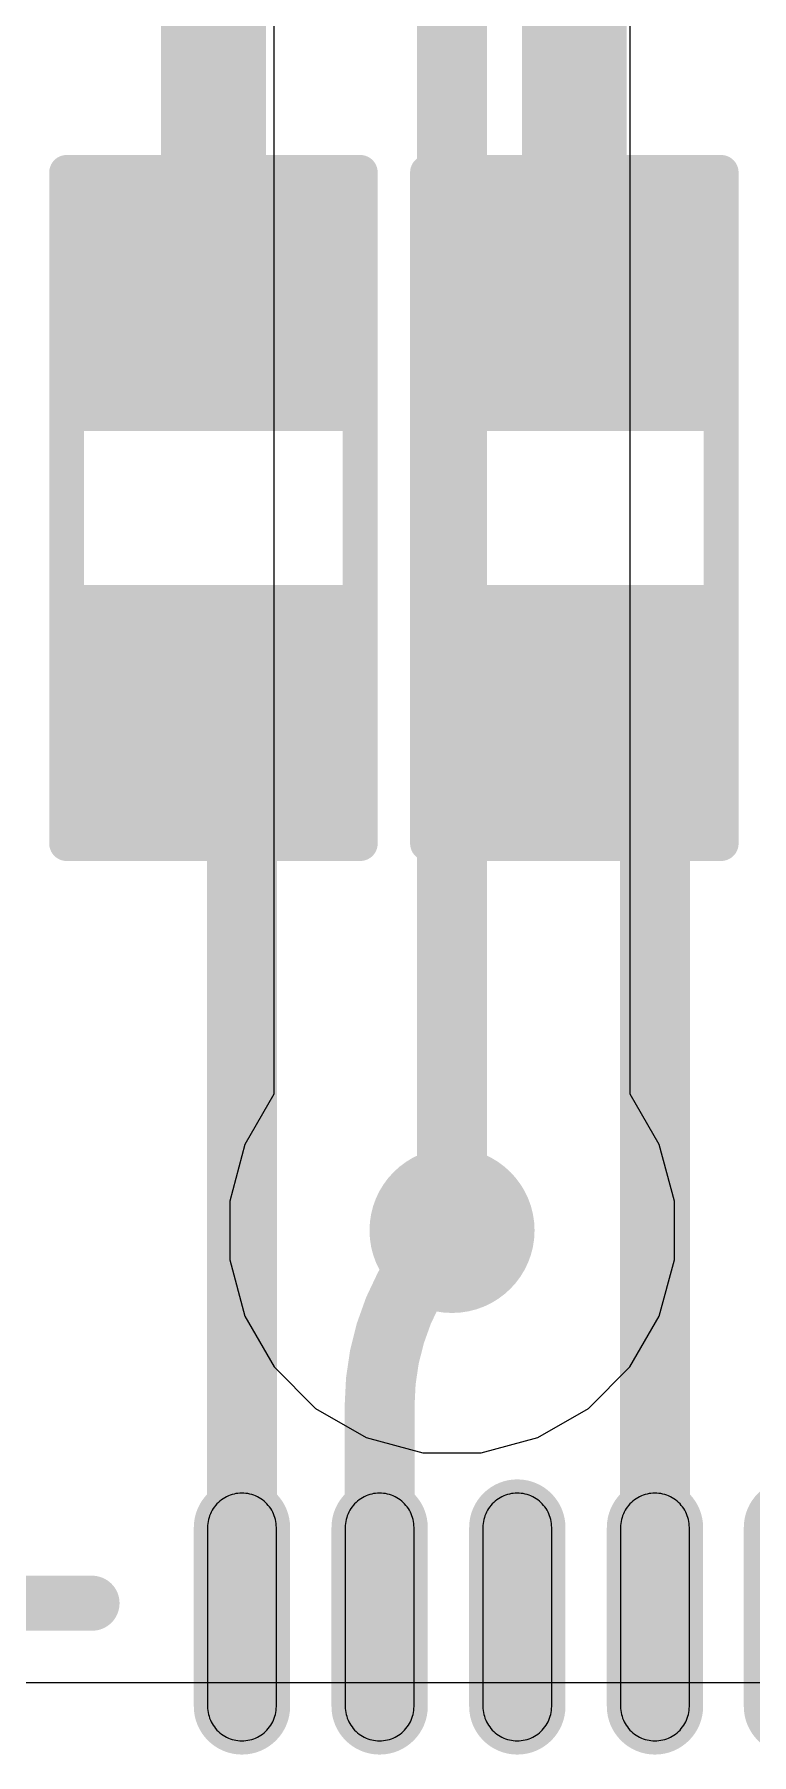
# Model space of a CAD drawing. Header units: inches. Extents: x 0.38 to 9.66, y 2.79 to 4.95.
# Drawn here: x 4.4642 to 4.5668, y 3.8972 to 4.1433 of the extents above; entities that cross this region are included whole.
import ezdxf

# ---------------------------------------------------------------- set-up
doc = ezdxf.new("R2010")
doc.units = ezdxf.units.IN
doc.header["$MEASUREMENT"] = 0
for name, color, linetype in [('Bottom Layer', 5, 'Continuous'), ('Top Layer', 1, 'Continuous'), ('Top Overlay', 2, 'Continuous'), ('Top Paste', 8, 'Continuous'), ('Top Solder', 216, 'Continuous'), ('Via Holes', 16, 'Continuous')]:
    doc.layers.add(name, color=color, linetype=linetype)

# ---------------------------------------------------------------- blocks, each defined once
blk = doc.blocks.new('QFN_32_L5_0_W5_0_P0_50_BL_EP3_8_3')
at = {"layer": 'Top Layer'}
h = blk.add_hatch(color=1, dxfattribs=at)
edge = h.paths.add_edge_path()
edge.add_arc((0.091535, 0.0689), 0.004921, 90, 270)
edge.add_line((0.091535, 0.063979), (0.117125, 0.063979))
edge.add_arc((0.117125, 0.0689), 0.004921, 270, 450)
edge.add_line((0.117125, 0.073821), (0.091535, 0.073821))
h = blk.add_hatch(color=1, dxfattribs=at)
edge = h.paths.add_edge_path()
edge.add_arc((0.091535, 0.0492), 0.004921, 90, 270)
edge.add_line((0.091535, 0.044278), (0.117125, 0.044278))
edge.add_arc((0.117125, 0.0492), 0.004921, 270, 450)
edge.add_line((0.117125, 0.054122), (0.091535, 0.054122))
h = blk.add_hatch(color=1, dxfattribs=at)
edge = h.paths.add_edge_path()
edge.add_arc((0.091535, 0.0295), 0.004921, 90, 270)
edge.add_line((0.091535, 0.024578), (0.117125, 0.024578))
edge.add_arc((0.117125, 0.0295), 0.004921, 270, 450)
edge.add_line((0.117125, 0.034422), (0.091535, 0.034422))
h = blk.add_hatch(color=1, dxfattribs=at)
edge = h.paths.add_edge_path()
edge.add_arc((0.091535, 0.0098), 0.004921, 90, 270)
edge.add_line((0.091535, 0.004879), (0.117125, 0.004879))
edge.add_arc((0.117125, 0.0098), 0.004921, 270, 450)
edge.add_line((0.117125, 0.014722), (0.091535, 0.014722))
at = {"layer": 'Top Solder'}
h = blk.add_hatch(color=216, dxfattribs=at)
edge = h.paths.add_edge_path()
edge.add_arc((0.091535, 0.0689), 0.00689, 90, 270)
edge.add_line((0.091535, 0.06201), (0.117125, 0.06201))
edge.add_arc((0.117125, 0.0689), 0.00689, 270, 450)
edge.add_line((0.117125, 0.07579), (0.091535, 0.07579))
h = blk.add_hatch(color=216, dxfattribs=at)
edge = h.paths.add_edge_path()
edge.add_arc((0.091535, 0.0492), 0.00689, 90, 270)
edge.add_line((0.091535, 0.042309), (0.117125, 0.042309))
edge.add_arc((0.117125, 0.0492), 0.00689, 270, 450)
edge.add_line((0.117125, 0.056091), (0.091535, 0.056091))
h = blk.add_hatch(color=216, dxfattribs=at)
edge = h.paths.add_edge_path()
edge.add_arc((0.091535, 0.0295), 0.00689, 90, 270)
edge.add_line((0.091535, 0.02261), (0.117125, 0.02261))
edge.add_arc((0.117125, 0.0295), 0.00689, 270, 450)
edge.add_line((0.117125, 0.03639), (0.091535, 0.03639))
h = blk.add_hatch(color=216, dxfattribs=at)
edge = h.paths.add_edge_path()
edge.add_arc((0.091535, 0.0098), 0.00689, 90, 270)
edge.add_line((0.091535, 0.00291), (0.117125, 0.00291))
edge.add_arc((0.117125, 0.0098), 0.00689, 270, 450)
edge.add_line((0.117125, 0.016691), (0.091535, 0.016691))
h = blk.add_hatch(color=216, dxfattribs=at)
edge = h.paths.add_edge_path()
edge.add_arc((0.091535, -0.0098), 0.00689, 90, 270)
edge.add_line((0.091535, -0.016691), (0.117125, -0.016691))
edge.add_arc((0.117125, -0.0098), 0.00689, 270, 450)
edge.add_line((0.117125, -0.00291), (0.091535, -0.00291))
at = {"layer": 'Top Overlay'}
blk.add_lwpolyline([(0.106297, 0.106303, 0.007874, 0.007874, 0), (0.106297, 0.090353, 0.007874, 0.007874, 0)], format="xyseb", dxfattribs=at)
blk.add_lwpolyline([(0.104329, 0.090353, 0.003937, 0.003937, 1), (0.108266, 0.090353, 0.003937, 0.003937, 1)], format="xyseb", close=True, dxfattribs=at)
at = {"layer": 'Top Paste'}
for p, q in [((0.087423, 0.071605), (0.087272, 0.071361)), ((0.087587, 0.071839), (0.087423, 0.071605)), ((0.087765, 0.072064), (0.087587, 0.071839)), ((0.087955, 0.072278), (0.087765, 0.072064)), ((0.088157, 0.07248), (0.087955, 0.072278)), ((0.088371, 0.07267), (0.088157, 0.07248)), ((0.088596, 0.072848), (0.088371, 0.07267)), ((0.08883, 0.073012), (0.088596, 0.072848)), ((0.089074, 0.073163), (0.08883, 0.073012)), ((0.089326, 0.073298), (0.089074, 0.073163)), ((0.089585, 0.073419), (0.089326, 0.073298)), ((0.089852, 0.073525), (0.089585, 0.073419)), ((0.090123, 0.073615), (0.089852, 0.073525)), ((0.0904, 0.073689), (0.090123, 0.073615)), ((0.09068, 0.073747), (0.0904, 0.073689)), ((0.090964, 0.073789), (0.09068, 0.073747)), ((0.091249, 0.073814), (0.090964, 0.073789)), ((0.091535, 0.073822), (0.091249, 0.073814)), ((0.091249, 0.073814), (0.091249, 0.073814)), ((0.117125, 0.073822), (0.091535, 0.073822)), ((0.117411, 0.073814), (0.117125, 0.073822)), ((0.117696, 0.073789), (0.117411, 0.073814)), ((0.11798, 0.073747), (0.117696, 0.073789)), ((0.11826, 0.073689), (0.11798, 0.073747)), ((0.118537, 0.073615), (0.11826, 0.073689)), ((0.118808, 0.073525), (0.118537, 0.073615)), ((0.119075, 0.073419), (0.118808, 0.073525)), ((0.119334, 0.073298), (0.119075, 0.073419)), ((0.119586, 0.073163), (0.119334, 0.073298)), ((0.11983, 0.073012), (0.119586, 0.073163)), ((0.120064, 0.072848), (0.11983, 0.073012)), ((0.120289, 0.07267), (0.120064, 0.072848)), ((0.120503, 0.07248), (0.120289, 0.07267)), ((0.120705, 0.072278), (0.120503, 0.07248)), ((0.120895, 0.072064), (0.120705, 0.072278)), ((0.121073, 0.071839), (0.120895, 0.072064)), ((0.121237, 0.071605), (0.121073, 0.071839)), ((0.121388, 0.071361), (0.121237, 0.071605)), ((0.086621, 0.069186), (0.086613, 0.0689)), ((0.086646, 0.069471), (0.086621, 0.069186)), ((0.086688, 0.069755), (0.086646, 0.069471)), ((0.086746, 0.070035), (0.086688, 0.069755)), ((0.08682, 0.070312), (0.086746, 0.070035)), ((0.08691, 0.070583), (0.08682, 0.070312)), ((0.087016, 0.07085), (0.08691, 0.070583)), ((0.087137, 0.071109), (0.087016, 0.07085)), ((0.087272, 0.071361), (0.087137, 0.071109)), ((0.121523, 0.071109), (0.121388, 0.071361)), ((0.121644, 0.07085), (0.121523, 0.071109)), ((0.12175, 0.070583), (0.121644, 0.07085)), ((0.12184, 0.070312), (0.12175, 0.070583)), ((0.121914, 0.070035), (0.12184, 0.070312)), ((0.121972, 0.069755), (0.121914, 0.070035)), ((0.122014, 0.069471), (0.121972, 0.069755)), ((0.122039, 0.069186), (0.122014, 0.069471)), ((0.122047, 0.0689), (0.122039, 0.069186)), ((0.086613, 0.0689), (0.086621, 0.068614)), ((0.086621, 0.068614), (0.086646, 0.068329)), ((0.086646, 0.068329), (0.086688, 0.068045)), ((0.086688, 0.068045), (0.086746, 0.067765)), ((0.086746, 0.067765), (0.08682, 0.067488)), ((0.08682, 0.067488), (0.08691, 0.067217)), ((0.08691, 0.067217), (0.087016, 0.06695)), ((0.087016, 0.06695), (0.087137, 0.066691)), ((0.087137, 0.066691), (0.087272, 0.066439)), ((0.121388, 0.066439), (0.121523, 0.066691)), ((0.121523, 0.066691), (0.121644, 0.06695)), ((0.121644, 0.06695), (0.12175, 0.067217)), ((0.12175, 0.067217), (0.12184, 0.067488)), ((0.12184, 0.067488), (0.121914, 0.067765)), ((0.121914, 0.067765), (0.121972, 0.068045)), ((0.121972, 0.068045), (0.122014, 0.068329)), ((0.122014, 0.068329), (0.122039, 0.068614)), ((0.122039, 0.068614), (0.122047, 0.0689)), ((0.087272, 0.066439), (0.087423, 0.066195)), ((0.087423, 0.066195), (0.087587, 0.065961)), ((0.087587, 0.065961), (0.087765, 0.065736)), ((0.087765, 0.065736), (0.087955, 0.065522)), ((0.087955, 0.065522), (0.088157, 0.06532)), ((0.088157, 0.06532), (0.088371, 0.06513)), ((0.088371, 0.06513), (0.088596, 0.064952)), ((0.088596, 0.064952), (0.08883, 0.064788)), ((0.08883, 0.064788), (0.089074, 0.064637)), ((0.089074, 0.064637), (0.089326, 0.064502)), ((0.089326, 0.064502), (0.089585, 0.064381)), ((0.089585, 0.064381), (0.089852, 0.064275)), ((0.089852, 0.064275), (0.090123, 0.064185)), ((0.090123, 0.064185), (0.0904, 0.064111)), ((0.0904, 0.064111), (0.09068, 0.064053)), ((0.09068, 0.064053), (0.090964, 0.064011)), ((0.090964, 0.064011), (0.091249, 0.063986)), ((0.091249, 0.063986), (0.091535, 0.063978)), ((0.117125, 0.063978), (0.117411, 0.063986)), ((0.117411, 0.063986), (0.117696, 0.064011)), ((0.117696, 0.064011), (0.11798, 0.064053)), ((0.11798, 0.064053), (0.11826, 0.064111)), ((0.11826, 0.064111), (0.118537, 0.064185)), ((0.118537, 0.064185), (0.118808, 0.064275)), ((0.118808, 0.064275), (0.119075, 0.064381)), ((0.119075, 0.064381), (0.119334, 0.064502)), ((0.119334, 0.064502), (0.119586, 0.064637)), ((0.119586, 0.064637), (0.11983, 0.064788)), ((0.11983, 0.064788), (0.120064, 0.064952)), ((0.120064, 0.064952), (0.120289, 0.06513)), ((0.120289, 0.06513), (0.120503, 0.06532)), ((0.120503, 0.06532), (0.120705, 0.065522)), ((0.120705, 0.065522), (0.120895, 0.065736)), ((0.120895, 0.065736), (0.121073, 0.065961)), ((0.121073, 0.065961), (0.121237, 0.066195)), ((0.121237, 0.066195), (0.121388, 0.066439)), ((0.091535, 0.063978), (0.117125, 0.063978)), ((0.087423, 0.051905), (0.087272, 0.051661)), ((0.087587, 0.052139), (0.087423, 0.051905)), ((0.087765, 0.052364), (0.087587, 0.052139)), ((0.087955, 0.052578), (0.087765, 0.052364)), ((0.088157, 0.05278), (0.087955, 0.052578)), ((0.088371, 0.05297), (0.088157, 0.05278)), ((0.088596, 0.053148), (0.088371, 0.05297)), ((0.08883, 0.053312), (0.088596, 0.053148)), ((0.089074, 0.053463), (0.08883, 0.053312)), ((0.089326, 0.053598), (0.089074, 0.053463)), ((0.089585, 0.053719), (0.089326, 0.053598)), ((0.089852, 0.053825), (0.089585, 0.053719)), ((0.090123, 0.053915), (0.089852, 0.053825)), ((0.0904, 0.053989), (0.090123, 0.053915)), ((0.09068, 0.054047), (0.0904, 0.053989)), ((0.090964, 0.054089), (0.09068, 0.054047)), ((0.091249, 0.054114), (0.090964, 0.054089)), ((0.091535, 0.054122), (0.091249, 0.054114)), ((0.091249, 0.054114), (0.091249, 0.054114)), ((0.117125, 0.054122), (0.091535, 0.054122)), ((0.117411, 0.054114), (0.117125, 0.054122)), ((0.117696, 0.054089), (0.117411, 0.054114)), ((0.11798, 0.054047), (0.117696, 0.054089)), ((0.11826, 0.053989), (0.11798, 0.054047)), ((0.118537, 0.053915), (0.11826, 0.053989)), ((0.118808, 0.053825), (0.118537, 0.053915)), ((0.119075, 0.053719), (0.118808, 0.053825)), ((0.119334, 0.053598), (0.119075, 0.053719)), ((0.119586, 0.053463), (0.119334, 0.053598)), ((0.11983, 0.053312), (0.119586, 0.053463)), ((0.120064, 0.053148), (0.11983, 0.053312)), ((0.120289, 0.05297), (0.120064, 0.053148)), ((0.120503, 0.05278), (0.120289, 0.05297)), ((0.120705, 0.052578), (0.120503, 0.05278)), ((0.120895, 0.052364), (0.120705, 0.052578)), ((0.121073, 0.052139), (0.120895, 0.052364)), ((0.121237, 0.051905), (0.121073, 0.052139)), ((0.121388, 0.051661), (0.121237, 0.051905)), ((0.086621, 0.049486), (0.086613, 0.0492)), ((0.086646, 0.049771), (0.086621, 0.049486)), ((0.086688, 0.050055), (0.086646, 0.049771)), ((0.086746, 0.050335), (0.086688, 0.050055)), ((0.08682, 0.050612), (0.086746, 0.050335)), ((0.08691, 0.050883), (0.08682, 0.050612)), ((0.087016, 0.05115), (0.08691, 0.050883)), ((0.087137, 0.051409), (0.087016, 0.05115)), ((0.087272, 0.051661), (0.087137, 0.051409)), ((0.121523, 0.051409), (0.121388, 0.051661)), ((0.121644, 0.05115), (0.121523, 0.051409)), ((0.12175, 0.050883), (0.121644, 0.05115)), ((0.12184, 0.050612), (0.12175, 0.050883)), ((0.121914, 0.050335), (0.12184, 0.050612)), ((0.121972, 0.050055), (0.121914, 0.050335)), ((0.122014, 0.049771), (0.121972, 0.050055)), ((0.122039, 0.049486), (0.122014, 0.049771)), ((0.122047, 0.0492), (0.122039, 0.049486)), ((0.086613, 0.0492), (0.086621, 0.048914)), ((0.086621, 0.048914), (0.086646, 0.048629)), ((0.086646, 0.048629), (0.086688, 0.048345)), ((0.086688, 0.048345), (0.086746, 0.048065)), ((0.086746, 0.048065), (0.08682, 0.047788)), ((0.08682, 0.047788), (0.08691, 0.047517)), ((0.08691, 0.047517), (0.087016, 0.04725)), ((0.087016, 0.04725), (0.087137, 0.046991)), ((0.087137, 0.046991), (0.087272, 0.046739)), ((0.121388, 0.046739), (0.121523, 0.046991)), ((0.121523, 0.046991), (0.121644, 0.04725)), ((0.121644, 0.04725), (0.12175, 0.047517)), ((0.12175, 0.047517), (0.12184, 0.047788)), ((0.12184, 0.047788), (0.121914, 0.048065)), ((0.121914, 0.048065), (0.121972, 0.048345)), ((0.121972, 0.048345), (0.122014, 0.048629)), ((0.122014, 0.048629), (0.122039, 0.048914)), ((0.122039, 0.048914), (0.122047, 0.0492)), ((0.087272, 0.046739), (0.087423, 0.046495)), ((0.087423, 0.046495), (0.087587, 0.046261)), ((0.087587, 0.046261), (0.087765, 0.046036)), ((0.087765, 0.046036), (0.087955, 0.045822)), ((0.087955, 0.045822), (0.088157, 0.04562)), ((0.088157, 0.04562), (0.088371, 0.04543)), ((0.088371, 0.04543), (0.088596, 0.045252)), ((0.088596, 0.045252), (0.08883, 0.045088)), ((0.08883, 0.045088), (0.089074, 0.044937)), ((0.089074, 0.044937), (0.089326, 0.044802)), ((0.089326, 0.044802), (0.089585, 0.044681)), ((0.089585, 0.044681), (0.089852, 0.044575)), ((0.089852, 0.044575), (0.090123, 0.044485)), ((0.090123, 0.044485), (0.0904, 0.044411)), ((0.0904, 0.044411), (0.09068, 0.044353)), ((0.09068, 0.044353), (0.090964, 0.044311)), ((0.090964, 0.044311), (0.091249, 0.044286)), ((0.117411, 0.044286), (0.117696, 0.044311)), ((0.117696, 0.044311), (0.11798, 0.044353)), ((0.11798, 0.044353), (0.11826, 0.044411)), ((0.11826, 0.044411), (0.118537, 0.044485)), ((0.118537, 0.044485), (0.118808, 0.044575)), ((0.118808, 0.044575), (0.119075, 0.044681)), ((0.119075, 0.044681), (0.119334, 0.044802)), ((0.119334, 0.044802), (0.119586, 0.044937)), ((0.119586, 0.044937), (0.11983, 0.045088)), ((0.11983, 0.045088), (0.120064, 0.045252)), ((0.120064, 0.045252), (0.120289, 0.04543)), ((0.120289, 0.04543), (0.120503, 0.04562)), ((0.120503, 0.04562), (0.120705, 0.045822)), ((0.120705, 0.045822), (0.120895, 0.046036)), ((0.120895, 0.046036), (0.121073, 0.046261)), ((0.121073, 0.046261), (0.121237, 0.046495)), ((0.121237, 0.046495), (0.121388, 0.046739)), ((0.091249, 0.044286), (0.091535, 0.044278)), ((0.091535, 0.044278), (0.117125, 0.044278)), ((0.117125, 0.044278), (0.117411, 0.044286)), ((0.087423, 0.032205), (0.087272, 0.031961)), ((0.087587, 0.032439), (0.087423, 0.032205)), ((0.087765, 0.032664), (0.087587, 0.032439)), ((0.087955, 0.032878), (0.087765, 0.032664)), ((0.088157, 0.03308), (0.087955, 0.032878)), ((0.088371, 0.03327), (0.088157, 0.03308)), ((0.088596, 0.033448), (0.088371, 0.03327)), ((0.08883, 0.033612), (0.088596, 0.033448)), ((0.089074, 0.033763), (0.08883, 0.033612)), ((0.089326, 0.033898), (0.089074, 0.033763)), ((0.089585, 0.034019), (0.089326, 0.033898)), ((0.089852, 0.034125), (0.089585, 0.034019)), ((0.090123, 0.034215), (0.089852, 0.034125)), ((0.0904, 0.034289), (0.090123, 0.034215)), ((0.09068, 0.034347), (0.0904, 0.034289)), ((0.090964, 0.034389), (0.09068, 0.034347)), ((0.091249, 0.034414), (0.090964, 0.034389)), ((0.091535, 0.034422), (0.091249, 0.034414)), ((0.091249, 0.034414), (0.091249, 0.034414)), ((0.117125, 0.034422), (0.091535, 0.034422)), ((0.117411, 0.034414), (0.117125, 0.034422)), ((0.117696, 0.034389), (0.117411, 0.034414)), ((0.11798, 0.034347), (0.117696, 0.034389)), ((0.11826, 0.034289), (0.11798, 0.034347)), ((0.118537, 0.034215), (0.11826, 0.034289)), ((0.118808, 0.034125), (0.118537, 0.034215)), ((0.119075, 0.034019), (0.118808, 0.034125)), ((0.119334, 0.033898), (0.119075, 0.034019)), ((0.119586, 0.033763), (0.119334, 0.033898)), ((0.11983, 0.033612), (0.119586, 0.033763)), ((0.120064, 0.033448), (0.11983, 0.033612)), ((0.120289, 0.03327), (0.120064, 0.033448)), ((0.120503, 0.03308), (0.120289, 0.03327)), ((0.120705, 0.032878), (0.120503, 0.03308)), ((0.120895, 0.032664), (0.120705, 0.032878)), ((0.121073, 0.032439), (0.120895, 0.032664)), ((0.121237, 0.032205), (0.121073, 0.032439)), ((0.121388, 0.031961), (0.121237, 0.032205)), ((0.086621, 0.029786), (0.086613, 0.0295)), ((0.086646, 0.030071), (0.086621, 0.029786)), ((0.086688, 0.030355), (0.086646, 0.030071)), ((0.086746, 0.030635), (0.086688, 0.030355)), ((0.08682, 0.030912), (0.086746, 0.030635)), ((0.08691, 0.031183), (0.08682, 0.030912)), ((0.087016, 0.03145), (0.08691, 0.031183)), ((0.087137, 0.031709), (0.087016, 0.03145)), ((0.087272, 0.031961), (0.087137, 0.031709)), ((0.121523, 0.031709), (0.121388, 0.031961)), ((0.121644, 0.03145), (0.121523, 0.031709)), ((0.12175, 0.031183), (0.121644, 0.03145)), ((0.12184, 0.030912), (0.12175, 0.031183)), ((0.121914, 0.030635), (0.12184, 0.030912)), ((0.121972, 0.030355), (0.121914, 0.030635)), ((0.122014, 0.030071), (0.121972, 0.030355)), ((0.122039, 0.029786), (0.122014, 0.030071)), ((0.122047, 0.0295), (0.122039, 0.029786)), ((0.086613, 0.0295), (0.086621, 0.029214)), ((0.086621, 0.029214), (0.086646, 0.028929)), ((0.086646, 0.028929), (0.086688, 0.028645)), ((0.086688, 0.028645), (0.086746, 0.028365)), ((0.086746, 0.028365), (0.08682, 0.028088)), ((0.08682, 0.028088), (0.08691, 0.027817)), ((0.08691, 0.027817), (0.087016, 0.02755)), ((0.087016, 0.02755), (0.087137, 0.027291)), ((0.087137, 0.027291), (0.087272, 0.027039)), ((0.121388, 0.027039), (0.121523, 0.027291)), ((0.121523, 0.027291), (0.121644, 0.02755)), ((0.121644, 0.02755), (0.12175, 0.027817)), ((0.12175, 0.027817), (0.12184, 0.028088)), ((0.12184, 0.028088), (0.121914, 0.028365)), ((0.121914, 0.028365), (0.121972, 0.028645)), ((0.121972, 0.028645), (0.122014, 0.028929)), ((0.122014, 0.028929), (0.122039, 0.029214)), ((0.122039, 0.029214), (0.122047, 0.0295)), ((0.087272, 0.027039), (0.087423, 0.026795)), ((0.087423, 0.026795), (0.087587, 0.026561)), ((0.087587, 0.026561), (0.087765, 0.026336)), ((0.087765, 0.026336), (0.087955, 0.026122)), ((0.087955, 0.026122), (0.088157, 0.02592)), ((0.088157, 0.02592), (0.088371, 0.02573)), ((0.088371, 0.02573), (0.088596, 0.025552)), ((0.088596, 0.025552), (0.08883, 0.025388)), ((0.08883, 0.025388), (0.089074, 0.025237)), ((0.089074, 0.025237), (0.089326, 0.025102)), ((0.089326, 0.025102), (0.089585, 0.024981)), ((0.089585, 0.024981), (0.089852, 0.024875)), ((0.089852, 0.024875), (0.090123, 0.024785)), ((0.090123, 0.024785), (0.0904, 0.024711)), ((0.0904, 0.024711), (0.09068, 0.024653)), ((0.09068, 0.024653), (0.090964, 0.024611)), ((0.090964, 0.024611), (0.091249, 0.024586)), ((0.117411, 0.024586), (0.117696, 0.024611)), ((0.117696, 0.024611), (0.11798, 0.024653)), ((0.11798, 0.024653), (0.11826, 0.024711)), ((0.11826, 0.024711), (0.118537, 0.024785)), ((0.118537, 0.024785), (0.118808, 0.024875)), ((0.118808, 0.024875), (0.119075, 0.024981)), ((0.119075, 0.024981), (0.119334, 0.025102)), ((0.119334, 0.025102), (0.119586, 0.025237)), ((0.119586, 0.025237), (0.11983, 0.025388)), ((0.11983, 0.025388), (0.120064, 0.025552)), ((0.120064, 0.025552), (0.120289, 0.02573)), ((0.120289, 0.02573), (0.120503, 0.02592)), ((0.120503, 0.02592), (0.120705, 0.026122)), ((0.120705, 0.026122), (0.120895, 0.026336)), ((0.120895, 0.026336), (0.121073, 0.026561)), ((0.121073, 0.026561), (0.121237, 0.026795)), ((0.121237, 0.026795), (0.121388, 0.027039)), ((0.091249, 0.024586), (0.091535, 0.024578)), ((0.091535, 0.024578), (0.117125, 0.024578)), ((0.117125, 0.024578), (0.117411, 0.024586)), ((0.087423, 0.012505), (0.087272, 0.012261)), ((0.087587, 0.012739), (0.087423, 0.012505)), ((0.087765, 0.012964), (0.087587, 0.012739)), ((0.087955, 0.013178), (0.087765, 0.012964)), ((0.088157, 0.01338), (0.087955, 0.013178)), ((0.088371, 0.01357), (0.088157, 0.01338)), ((0.088596, 0.013748), (0.088371, 0.01357)), ((0.08883, 0.013912), (0.088596, 0.013748)), ((0.089074, 0.014063), (0.08883, 0.013912)), ((0.089326, 0.014198), (0.089074, 0.014063)), ((0.089585, 0.014319), (0.089326, 0.014198)), ((0.089852, 0.014425), (0.089585, 0.014319)), ((0.090123, 0.014515), (0.089852, 0.014425)), ((0.0904, 0.014589), (0.090123, 0.014515)), ((0.09068, 0.014647), (0.0904, 0.014589)), ((0.090964, 0.014689), (0.09068, 0.014647)), ((0.091249, 0.014714), (0.090964, 0.014689)), ((0.091535, 0.014722), (0.091249, 0.014714)), ((0.091249, 0.014714), (0.091249, 0.014714)), ((0.117125, 0.014722), (0.091535, 0.014722)), ((0.117411, 0.014714), (0.117125, 0.014722)), ((0.117696, 0.014689), (0.117411, 0.014714)), ((0.11798, 0.014647), (0.117696, 0.014689)), ((0.11826, 0.014589), (0.11798, 0.014647)), ((0.118537, 0.014515), (0.11826, 0.014589)), ((0.118808, 0.014425), (0.118537, 0.014515)), ((0.119075, 0.014319), (0.118808, 0.014425)), ((0.119334, 0.014198), (0.119075, 0.014319)), ((0.119586, 0.014063), (0.119334, 0.014198)), ((0.11983, 0.013912), (0.119586, 0.014063)), ((0.120064, 0.013748), (0.11983, 0.013912)), ((0.120289, 0.01357), (0.120064, 0.013748)), ((0.120503, 0.01338), (0.120289, 0.01357)), ((0.120705, 0.013178), (0.120503, 0.01338)), ((0.120895, 0.012964), (0.120705, 0.013178)), ((0.121073, 0.012739), (0.120895, 0.012964)), ((0.121237, 0.012505), (0.121073, 0.012739)), ((0.121388, 0.012261), (0.121237, 0.012505)), ((0.086621, 0.010086), (0.086613, 0.0098)), ((0.086646, 0.010371), (0.086621, 0.010086)), ((0.086688, 0.010655), (0.086646, 0.010371)), ((0.086746, 0.010935), (0.086688, 0.010655)), ((0.08682, 0.011212), (0.086746, 0.010935)), ((0.08691, 0.011483), (0.08682, 0.011212)), ((0.087016, 0.01175), (0.08691, 0.011483)), ((0.087137, 0.012009), (0.087016, 0.01175)), ((0.087272, 0.012261), (0.087137, 0.012009)), ((0.121523, 0.012009), (0.121388, 0.012261)), ((0.121644, 0.01175), (0.121523, 0.012009)), ((0.12175, 0.011483), (0.121644, 0.01175)), ((0.12184, 0.011212), (0.12175, 0.011483)), ((0.121914, 0.010935), (0.12184, 0.011212)), ((0.121972, 0.010655), (0.121914, 0.010935)), ((0.122014, 0.010371), (0.121972, 0.010655)), ((0.122039, 0.010086), (0.122014, 0.010371)), ((0.122047, 0.0098), (0.122039, 0.010086)), ((0.086613, 0.0098), (0.086621, 0.009514)), ((0.086621, 0.009514), (0.086646, 0.009229)), ((0.086646, 0.009229), (0.086688, 0.008945)), ((0.086688, 0.008945), (0.086746, 0.008665)), ((0.086746, 0.008665), (0.08682, 0.008388)), ((0.08682, 0.008388), (0.08691, 0.008117)), ((0.08691, 0.008117), (0.087016, 0.00785)), ((0.087016, 0.00785), (0.087137, 0.007591)), ((0.087137, 0.007591), (0.087272, 0.007339)), ((0.121388, 0.007339), (0.121523, 0.007591)), ((0.121523, 0.007591), (0.121644, 0.00785)), ((0.121644, 0.00785), (0.12175, 0.008117)), ((0.12175, 0.008117), (0.12184, 0.008388)), ((0.12184, 0.008388), (0.121914, 0.008665)), ((0.121914, 0.008665), (0.121972, 0.008945)), ((0.121972, 0.008945), (0.122014, 0.009229)), ((0.122014, 0.009229), (0.122039, 0.009514)), ((0.122039, 0.009514), (0.122047, 0.0098)), ((0.087272, 0.007339), (0.087423, 0.007095)), ((0.087423, 0.007095), (0.087587, 0.006861)), ((0.087587, 0.006861), (0.087765, 0.006636)), ((0.087765, 0.006636), (0.087955, 0.006422)), ((0.087955, 0.006422), (0.088157, 0.00622)), ((0.088157, 0.00622), (0.088371, 0.00603)), ((0.088371, 0.00603), (0.088596, 0.005852)), ((0.088596, 0.005852), (0.08883, 0.005688)), ((0.08883, 0.005688), (0.089074, 0.005537)), ((0.089074, 0.005537), (0.089326, 0.005402)), ((0.089326, 0.005402), (0.089585, 0.005281)), ((0.089585, 0.005281), (0.089852, 0.005175)), ((0.089852, 0.005175), (0.090123, 0.005085)), ((0.090123, 0.005085), (0.0904, 0.005011)), ((0.0904, 0.005011), (0.09068, 0.004953)), ((0.09068, 0.004953), (0.090964, 0.004911)), ((0.117696, 0.004911), (0.11798, 0.004953)), ((0.11798, 0.004953), (0.11826, 0.005011)), ((0.11826, 0.005011), (0.118537, 0.005085)), ((0.118537, 0.005085), (0.118808, 0.005175)), ((0.118808, 0.005175), (0.119075, 0.005281)), ((0.119075, 0.005281), (0.119334, 0.005402)), ((0.119334, 0.005402), (0.119586, 0.005537)), ((0.119586, 0.005537), (0.11983, 0.005688)), ((0.11983, 0.005688), (0.120064, 0.005852)), ((0.120064, 0.005852), (0.120289, 0.00603)), ((0.120289, 0.00603), (0.120503, 0.00622)), ((0.120503, 0.00622), (0.120705, 0.006422)), ((0.120705, 0.006422), (0.120895, 0.006636)), ((0.120895, 0.006636), (0.121073, 0.006861)), ((0.121073, 0.006861), (0.121237, 0.007095)), ((0.121237, 0.007095), (0.121388, 0.007339)), ((0.090964, 0.004911), (0.091249, 0.004886)), ((0.091249, 0.004886), (0.091535, 0.004878)), ((0.091535, 0.004878), (0.117125, 0.004878)), ((0.117125, 0.004878), (0.117411, 0.004886)), ((0.117411, 0.004886), (0.117696, 0.004911))]:
    blk.add_line(p, q, dxfattribs=at)
blk = doc.blocks.new('R___0603_18')
at = {"layer": 'Top Layer'}
for points in [[(-0.015, 0.0175), (-0.015, -0.0175), (-0.045, -0.0175), (-0.045, 0.0175)], [(0.045, 0.0175), (0.045, -0.0175), (0.015, -0.0175), (0.015, 0.0175)]]:
    blk.add_hatch(color=1, dxfattribs=at).paths.add_polyline_path(points)
at = {"layer": 'Top Paste'}
for points in [[(-0.015, 0.0175), (-0.015, -0.0175), (-0.045, -0.0175), (-0.045, 0.0175)], [(0.045, 0.0175), (0.045, -0.0175), (0.015, -0.0175), (0.015, 0.0175)]]:
    blk.add_hatch(color=8, dxfattribs=at).paths.add_polyline_path(points)
at = {"layer": 'Top Solder'}
for points in [[(-0.011, 0.0215), (-0.011, -0.0215), (-0.049, -0.0215), (-0.049, 0.0215)], [(0.049, 0.0215), (0.049, -0.0215), (0.011, -0.0215), (0.011, 0.0215)]]:
    blk.add_hatch(color=216, dxfattribs=at).paths.add_polyline_path(points)
at = {"layer": 'Top Overlay'}
for points in [[(-0.048, 0.021, 0.005, 0.005, 0), (-0.048, -0.021, 0.005, 0.005, 0)], [(-0.048, 0.021, 0.005, 0.005, 0), (0.048, 0.021, 0.005, 0.005, 0)], [(0.048, 0.021, 0.005, 0.005, 0), (0.048, -0.021, 0.005, 0.005, 0)], [(-0.048, -0.021, 0.005, 0.005, 0), (0.048, -0.021, 0.005, 0.005, 0)]]:
    blk.add_lwpolyline(points, format="xyseb", dxfattribs=at)
for points in [[(-0.04925, 0.021, 0.0025, 0.0025, 1), (-0.04675, 0.021, 0.0025, 0.0025, 1)], [(-0.04925, 0.021, 0.0025, 0.0025, 1), (-0.04675, 0.021, 0.0025, 0.0025, 1)], [(0.04675, 0.021, 0.0025, 0.0025, 1), (0.04925, 0.021, 0.0025, 0.0025, 1)], [(0.04675, 0.021, 0.0025, 0.0025, 1), (0.04925, 0.021, 0.0025, 0.0025, 1)], [(-0.04925, -0.021, 0.0025, 0.0025, 1), (-0.04675, -0.021, 0.0025, 0.0025, 1)], [(-0.04925, -0.021, 0.0025, 0.0025, 1), (-0.04675, -0.021, 0.0025, 0.0025, 1)], [(0.04675, -0.021, 0.0025, 0.0025, 1), (0.04925, -0.021, 0.0025, 0.0025, 1)], [(0.04675, -0.021, 0.0025, 0.0025, 1), (0.04925, -0.021, 0.0025, 0.0025, 1)]]:
    blk.add_lwpolyline(points, format="xyseb", close=True, dxfattribs=at)
blk = doc.blocks.new('R___0603_20')
at = {"layer": 'Top Layer'}
for points in [[(-0.015, 0.0175), (-0.015, -0.0175), (-0.045, -0.0175), (-0.045, 0.0175)], [(0.045, 0.0175), (0.045, -0.0175), (0.015, -0.0175), (0.015, 0.0175)]]:
    blk.add_hatch(color=1, dxfattribs=at).paths.add_polyline_path(points)
at = {"layer": 'Top Paste'}
for points in [[(-0.015, 0.0175), (-0.015, -0.0175), (-0.045, -0.0175), (-0.045, 0.0175)], [(0.045, 0.0175), (0.045, -0.0175), (0.015, -0.0175), (0.015, 0.0175)]]:
    blk.add_hatch(color=8, dxfattribs=at).paths.add_polyline_path(points)
at = {"layer": 'Top Solder'}
for points in [[(-0.011, 0.0215), (-0.011, -0.0215), (-0.049, -0.0215), (-0.049, 0.0215)], [(0.049, 0.0215), (0.049, -0.0215), (0.011, -0.0215), (0.011, 0.0215)]]:
    blk.add_hatch(color=216, dxfattribs=at).paths.add_polyline_path(points)
at = {"layer": 'Top Overlay'}
for points in [[(-0.048, 0.021, 0.005, 0.005, 0), (-0.048, -0.021, 0.005, 0.005, 0)], [(-0.048, 0.021, 0.005, 0.005, 0), (0.048, 0.021, 0.005, 0.005, 0)], [(0.048, 0.021, 0.005, 0.005, 0), (0.048, -0.021, 0.005, 0.005, 0)], [(-0.048, -0.021, 0.005, 0.005, 0), (0.048, -0.021, 0.005, 0.005, 0)]]:
    blk.add_lwpolyline(points, format="xyseb", dxfattribs=at)
for points in [[(-0.04925, 0.021, 0.0025, 0.0025, 1), (-0.04675, 0.021, 0.0025, 0.0025, 1)], [(-0.04925, 0.021, 0.0025, 0.0025, 1), (-0.04675, 0.021, 0.0025, 0.0025, 1)], [(0.04675, 0.021, 0.0025, 0.0025, 1), (0.04925, 0.021, 0.0025, 0.0025, 1)], [(0.04675, 0.021, 0.0025, 0.0025, 1), (0.04925, 0.021, 0.0025, 0.0025, 1)], [(-0.04925, -0.021, 0.0025, 0.0025, 1), (-0.04675, -0.021, 0.0025, 0.0025, 1)], [(-0.04925, -0.021, 0.0025, 0.0025, 1), (-0.04675, -0.021, 0.0025, 0.0025, 1)], [(0.04675, -0.021, 0.0025, 0.0025, 1), (0.04925, -0.021, 0.0025, 0.0025, 1)], [(0.04675, -0.021, 0.0025, 0.0025, 1), (0.04925, -0.021, 0.0025, 0.0025, 1)]]:
    blk.add_lwpolyline(points, format="xyseb", close=True, dxfattribs=at)

msp = doc.modelspace()

# ---------------------------------------------------------------- hatches: boundary and pattern name
at = {"layer": 'Bottom Layer'}
h = msp.add_hatch(color=5, dxfattribs=at)
edge = h.paths.add_edge_path()
edge.add_arc((4.52396, 3.97215), 0.01181, 0, 360)
at = {"layer": 'Top Layer'}
h = msp.add_hatch(color=1, dxfattribs=at)
edge = h.paths.add_edge_path()
edge.add_arc((4.52396, 3.97215), 0.01181, 0, 360)
at = {"layer": 'Via Holes'}
h = msp.add_hatch(color=7, dxfattribs=at)
edge = h.paths.add_edge_path()
edge.add_arc((4.52396, 3.97215), 0.00591, 0, 360)

# ---------------------------------------------------------------- linework, layer by layer
at = {"layer": 'Bottom Layer'}
for p, q in [((4.49847, 4.14911), (4.49847, 3.99162)), ((4.54945, 3.99162), (4.54945, 4.14911)), ((4.49847, 3.99162), (4.49432, 3.98443)), ((4.5536, 3.98443), (4.54945, 3.99162)), ((4.49432, 3.98443), (4.49215, 3.97634)), ((4.55577, 3.97634), (4.5536, 3.98443)), ((4.49215, 3.97634), (4.49215, 3.96796)), ((4.55577, 3.96796), (4.55577, 3.97634)), ((4.49215, 3.96796), (4.49432, 3.95987)), ((4.5536, 3.95987), (4.55577, 3.96796)), ((4.49432, 3.95987), (4.49851, 3.95262)), ((4.54942, 3.95262), (4.5536, 3.95987)), ((4.49851, 3.95262), (4.50443, 3.94669)), ((4.54349, 3.94669), (4.54942, 3.95262)), ((4.50443, 3.94669), (4.51168, 3.94251)), ((4.53624, 3.94251), (4.54349, 3.94669)), ((4.51168, 3.94251), (4.51977, 3.94034)), ((4.52815, 3.94034), (4.53624, 3.94251)), ((4.51977, 3.94034), (4.52815, 3.94034)), ((4.68814, 3.90743), (4.35449, 3.90743))]:
    msp.add_line(p, q, dxfattribs=at)
msp.add_lwpolyline([(4.52396, 3.97215, 0.01, 0.01, 0), (4.52396, 4.14911, 0.01, 0.01, 0)], format="xyseb", dxfattribs=at)
msp.add_lwpolyline([(4.52146, 3.97215, 0.005, 0.005, 1), (4.52646, 3.97215, 0.005, 0.005, 1)], format="xyseb", close=True, dxfattribs=at)
at = {"layer": 'Top Layer'}
for points in [[(4.54146, 4.1055, 0.015, 0.015, 0), (4.54146, 4.50646, 0.015, 0.015, 0)], [(4.48982, 4.1055, 0.015, 0.015, 0), (4.48982, 4.50518, 0.015, 0.015, 0)], [(4.48982, 4.0455, 0.01, 0.01, -0.414214), (4.4939, 4.04142, 0.01, 0.01, 0)], [(4.54146, 4.0455, 0.01, 0.01, -0.414214), (4.553, 4.03397, 0.01, 0.01, 0)], [(4.4939, 3.91685, 0.01, 0.01, 0), (4.4939, 4.04142, 0.01, 0.01, 0)], [(4.553, 3.91685, 0.01, 0.01, 0), (4.553, 4.03397, 0.01, 0.01, 0)], [(4.5136, 3.94713, 0.01, 0.01, -0.198912), (4.52396, 3.97215, 0.01, 0.01, 0)], [(4.5136, 3.91685, 0.01, 0.01, 0), (4.5136, 3.94713, 0.01, 0.01, 0)]]:
    msp.add_lwpolyline(points, format="xyseb", dxfattribs=at)
for points in [[(4.48607, 4.1055, 0.0075, 0.0075, 1), (4.49357, 4.1055, 0.0075, 0.0075, 1)], [(4.53771, 4.1055, 0.0075, 0.0075, 1), (4.54521, 4.1055, 0.0075, 0.0075, 1)], [(4.48732, 4.0455, 0.005, 0.005, 1), (4.49232, 4.0455, 0.005, 0.005, 1)], [(4.53896, 4.0455, 0.005, 0.005, 1), (4.54396, 4.0455, 0.005, 0.005, 1)], [(4.4914, 4.04142, 0.005, 0.005, 1), (4.4964, 4.04142, 0.005, 0.005, 1)], [(4.4914, 4.04142, 0.005, 0.005, 1), (4.4964, 4.04142, 0.005, 0.005, 1)], [(4.5505, 4.03397, 0.005, 0.005, 1), (4.5555, 4.03397, 0.005, 0.005, 1)], [(4.5505, 4.03397, 0.005, 0.005, 1), (4.5555, 4.03397, 0.005, 0.005, 1)], [(4.52146, 3.97215, 0.005, 0.005, 1), (4.52646, 3.97215, 0.005, 0.005, 1)], [(4.5111, 3.94713, 0.005, 0.005, 1), (4.5161, 3.94713, 0.005, 0.005, 1)], [(4.5111, 3.94713, 0.005, 0.005, 1), (4.5161, 3.94713, 0.005, 0.005, 1)], [(4.4914, 3.91685, 0.005, 0.005, 1), (4.4964, 3.91685, 0.005, 0.005, 1)], [(4.5111, 3.91685, 0.005, 0.005, 1), (4.5161, 3.91685, 0.005, 0.005, 1)], [(4.5505, 3.91685, 0.005, 0.005, 1), (4.5555, 3.91685, 0.005, 0.005, 1)]]:
    msp.add_lwpolyline(points, format="xyseb", close=True, dxfattribs=at)

# ---------------------------------------------------------------- block references
at = {"rotation": 90}
for name, p in [('R___0603_20', (4.48982, 4.0755)), ('R___0603_18', (4.54146, 4.0755)), ('QFN_32_L5_0_W5_0_P0_50_BL_EP3_8_3', (4.5628, 3.81252))]:
    msp.add_blockref(name, p, dxfattribs=at)

doc.saveas('drawing.dxf')
